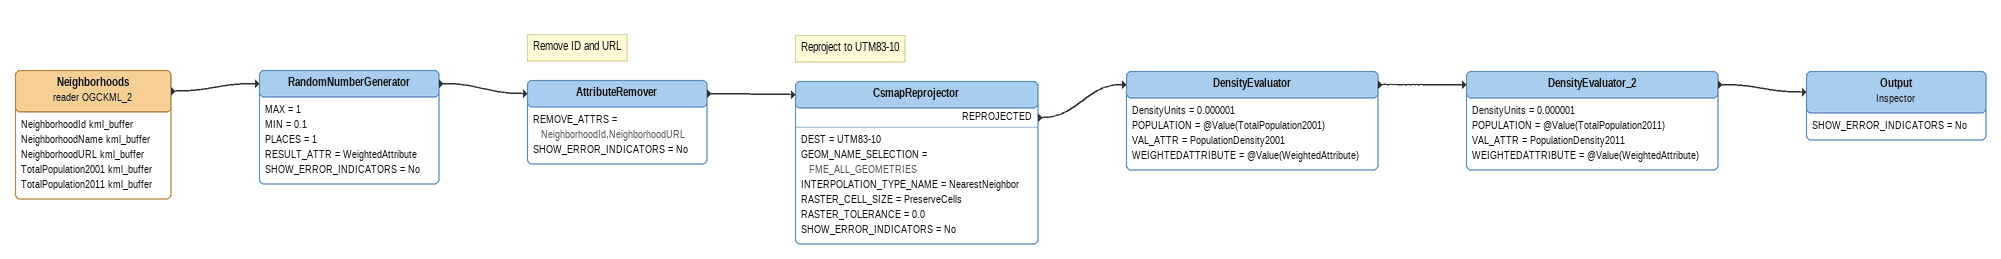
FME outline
Neighborhoods (reader OGCKML_2)
    attributes: NeighborhoodId kml_buffer, NeighborhoodName kml_buffer, NeighborhoodURL kml_buffer, TotalPopulation2001 kml_buffer, TotalPopulation2011 kml_buffer
    -> RandomNumberGenerator
RandomNumberGenerator
    MAX = 1
    MIN = 0.1
    PLACES = 1
    RESULT_ATTR = WeightedAttribute
    SHOW_ERROR_INDICATORS = No
    -> AttributeRemover
Note: Remove ID and URL
AttributeRemover
    REMOVE_ATTRS = NeighborhoodId,NeighborhoodURL
    SHOW_ERROR_INDICATORS = No
    -> CsmapReprojector
Note: Reproject to UTM83-10
CsmapReprojector
    DEST = UTM83-10
    GEOM_NAME_SELECTION = FME_ALL_GEOMETRIES
    INTERPOLATION_TYPE_NAME = NearestNeighbor
    RASTER_CELL_SIZE = PreserveCells
    RASTER_TOLERANCE = 0.0
    SHOW_ERROR_INDICATORS = No
    REPROJECTED -> DensityEvaluator
DensityEvaluator
    DensityUnits = 0.000001
    POPULATION = @Value(TotalPopulation2001)
    VAL_ATTR = PopulationDensity2001
    WEIGHTEDATTRIBUTE = @Value(WeightedAttribute)
    -> DensityEvaluator_2
DensityEvaluator_2
    DensityUnits = 0.000001
    POPULATION = @Value(TotalPopulation2011)
    VAL_ATTR = PopulationDensity2011
    WEIGHTEDATTRIBUTE = @Value(WeightedAttribute)
    -> Output
Output: Inspector
    SHOW_ERROR_INDICATORS = No
